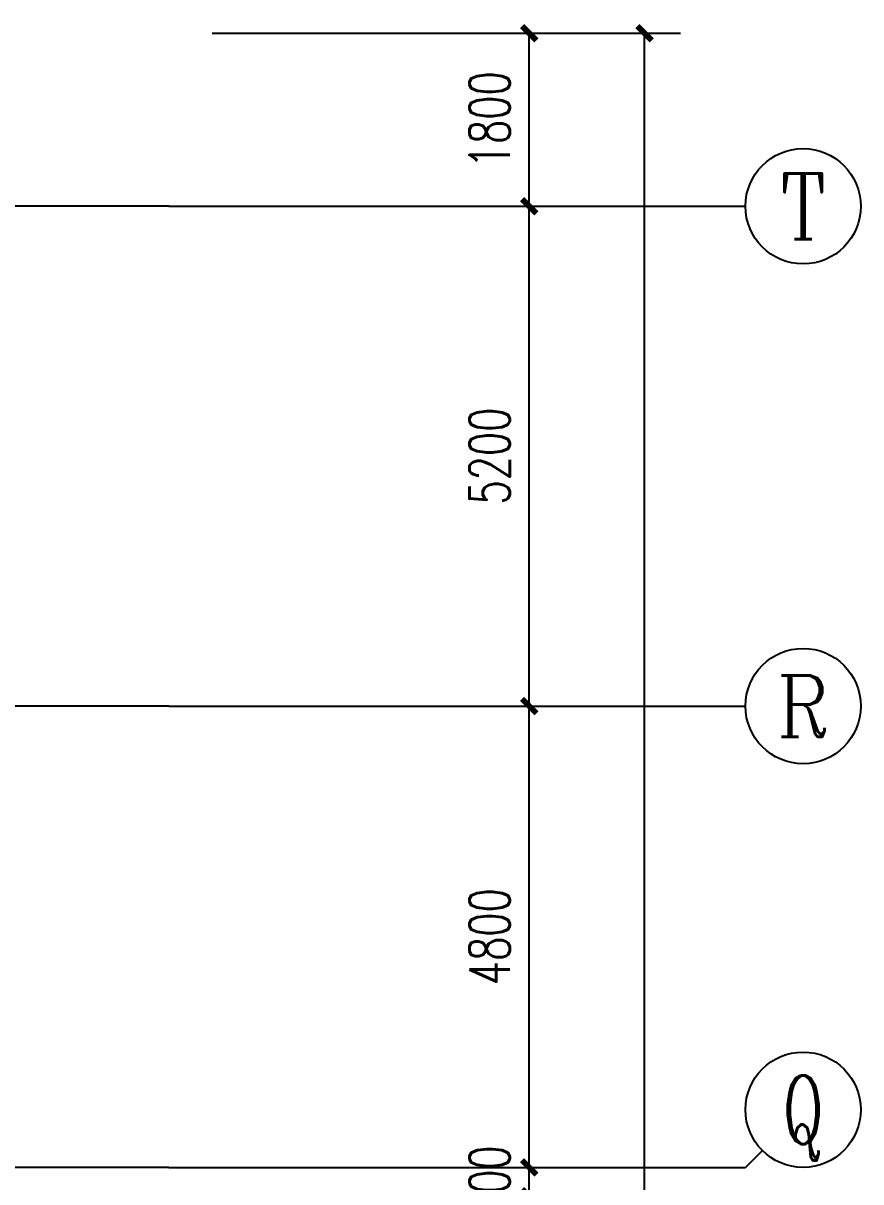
# Model space of a CAD drawing. Extents: x 0 to 2838408, y -923048 to 203859.
# Drawn here: x 2788448 to 2797163, y -481008 to -468953 of the extents above; entities that cross this region are included whole.
import ezdxf
from ezdxf.enums import TextEntityAlignment as Align

# ---------------------------------------------------------------- set-up
doc = ezdxf.new("R2010")
doc.units = 0
doc.header["$LTSCALE"] = 1000
for name, color, linetype in [('AXIS', 3, 'Continuous'), ('AXIS_TEXT', 7, 'Continuous'), ('DOTE', 8, 'Continuous'), ('XREF', 8, 'Continuous')]:
    doc.layers.add(name, color=color, linetype=linetype)
doc.styles.add('_TCH_AXIS', font='COMPLEX', dxfattribs={"bigfont": 'GBCBIG'})
doc.styles.add('A_DIM_T3', font='SIMPLEX', dxfattribs={"width": 0.7, "bigfont": 'HZ'})
doc.styles.add('COMPLEX', font='COMPLEX')
doc.dimstyles.new('_TCH_ARCH&&150', dxfattribs={"dimtxt": 420, "dimasz": 150, "dimexe": 375, "dimexo": 450, "dimgap": 202.5, "dimtad": 1, "dimdec": 0, "dimzin": 0, "dimdsep": 46, "dimtxsty": 'A_DIM_T3', "dimblk": 'ARCHTICK', "dimcen": 0.09, "dimclrt": 7, "dimazin": 2, "dimtfac": 1, "dimtdec": 0, "dimtix": 1, "dimtmove": 2, "dimatfit": 3, "dimfxl": 150, "dimtolj": 1, "dimtzin": 0, "dimarcsym": 0})

# ---------------------------------------------------------------- blocks, each defined once
blk = doc.blocks.new('_ArchTick')
at = {"color": 0, "linetype": 'ByBlock', "const_width": 0.4}
blk.add_lwpolyline([(-0.5, -0.5), (0.5, 0.5)], dxfattribs=at)
blk = doc.blocks.new('*D332')
at = {"layer": 'AXIS', "color": 0, "lineweight": -2, "transparency": 16777216}
for p, q in [((2454367, -469058), (2459242, -469058)), ((2458867, -548658), (2458867, -469058)), ((2454367, -548658), (2459242, -548658))]:
    blk.add_line(p, q, dxfattribs=at)
at = {"layer": 'Defpoints', "color": 0, "transparency": 16777216}
for p in [(2453917, -469058), (2458867, -469058), (2453917, -548658)]:
    blk.add_point(p, dxfattribs=at)
at = {"layer": 'AXIS', "color": 0, "lineweight": -2, "transparency": 16777216, "xscale": 150, "yscale": 150, "zscale": 150}
for p, rotation in [((2458867, -469058), 90), ((2458867, -548658), 270)]:
    blk.add_blockref('_ArchTick', p, dxfattribs=dict(at, rotation=rotation))
at = {"layer": 'AXIS', "color": 7, "transparency": 16777216, "insert": (2458454, -508858), "char_height": 420, "attachment_point": 5, "rotation": 90, "style": 'A_DIM_T3'}
blk.add_mtext('\\A1;79600', dxfattribs=at)
blk = doc.blocks.new('*D344')
at = {"layer": 'AXIS', "color": 0, "lineweight": -2, "transparency": 16777216}
for p, q in [((2457667, -480858), (2457667, -480708)), ((2454367, -480858), (2458042, -480858)), ((2457667, -481158), (2457667, -480858)), ((2454367, -481158), (2458042, -481158)), ((2457667, -481158), (2457667, -481308))]:
    blk.add_line(p, q, dxfattribs=at)
at = {"layer": 'Defpoints', "color": 0, "transparency": 16777216}
for p in [(2453917, -480858), (2457667, -480858), (2453917, -481158)]:
    blk.add_point(p, dxfattribs=at)
at = {"layer": 'AXIS', "color": 0, "lineweight": -2, "transparency": 16777216, "xscale": 150, "yscale": 150, "zscale": 150}
for p, rotation in [((2457667, -480858), 270), ((2457667, -481158), 90)]:
    blk.add_blockref('_ArchTick', p, dxfattribs=dict(at, rotation=rotation))
at = {"layer": 'AXIS', "color": 7, "transparency": 16777216, "insert": (2457254, -481008), "char_height": 420, "attachment_point": 5, "rotation": 90, "style": 'A_DIM_T3'}
blk.add_mtext('\\A1;300', dxfattribs=at)
blk = doc.blocks.new('*D345')
at = {"layer": 'AXIS', "color": 0, "lineweight": -2, "transparency": 16777216}
for p, q in [((2454367, -476058), (2458042, -476058)), ((2457667, -480858), (2457667, -476058)), ((2454367, -480858), (2458042, -480858))]:
    blk.add_line(p, q, dxfattribs=at)
at = {"layer": 'Defpoints', "color": 0, "transparency": 16777216}
for p in [(2453917, -476058), (2457667, -476058), (2453917, -480858)]:
    blk.add_point(p, dxfattribs=at)
at = {"layer": 'AXIS', "color": 0, "lineweight": -2, "transparency": 16777216, "xscale": 150, "yscale": 150, "zscale": 150}
for p, rotation in [((2457667, -476058), 90), ((2457667, -480858), 270)]:
    blk.add_blockref('_ArchTick', p, dxfattribs=dict(at, rotation=rotation))
at = {"layer": 'AXIS', "color": 7, "transparency": 16777216, "insert": (2457254, -478458), "char_height": 420, "attachment_point": 5, "rotation": 90, "style": 'A_DIM_T3'}
blk.add_mtext('\\A1;4800', dxfattribs=at)
blk = doc.blocks.new('*D346')
at = {"layer": 'AXIS', "color": 0, "lineweight": -2, "transparency": 16777216}
for p, q in [((2454367, -470858), (2458042, -470858)), ((2457667, -476058), (2457667, -470858)), ((2454367, -476058), (2458042, -476058))]:
    blk.add_line(p, q, dxfattribs=at)
at = {"layer": 'Defpoints', "color": 0, "transparency": 16777216}
for p in [(2453917, -470858), (2457667, -470858), (2453917, -476058)]:
    blk.add_point(p, dxfattribs=at)
at = {"layer": 'AXIS', "color": 0, "lineweight": -2, "transparency": 16777216, "xscale": 150, "yscale": 150, "zscale": 150}
for p, rotation in [((2457667, -470858), 90), ((2457667, -476058), 270)]:
    blk.add_blockref('_ArchTick', p, dxfattribs=dict(at, rotation=rotation))
at = {"layer": 'AXIS', "color": 7, "transparency": 16777216, "insert": (2457254, -473458), "char_height": 420, "attachment_point": 5, "rotation": 90, "style": 'A_DIM_T3'}
blk.add_mtext('\\A1;5200', dxfattribs=at)
blk = doc.blocks.new('*D347')
at = {"layer": 'AXIS', "color": 0, "lineweight": -2, "transparency": 16777216}
for p, q in [((2454367, -469058), (2458042, -469058)), ((2457667, -470858), (2457667, -469058)), ((2454367, -470858), (2458042, -470858))]:
    blk.add_line(p, q, dxfattribs=at)
at = {"layer": 'Defpoints', "color": 0, "transparency": 16777216}
for p in [(2453917, -469058), (2457667, -469058), (2453917, -470858)]:
    blk.add_point(p, dxfattribs=at)
at = {"layer": 'AXIS', "color": 0, "lineweight": -2, "transparency": 16777216, "xscale": 150, "yscale": 150, "zscale": 150}
for p, rotation in [((2457667, -469058), 90), ((2457667, -470858), 270)]:
    blk.add_blockref('_ArchTick', p, dxfattribs=dict(at, rotation=rotation))
at = {"layer": 'AXIS', "color": 7, "transparency": 16777216, "insert": (2457254, -469958), "char_height": 420, "attachment_point": 5, "rotation": 90, "style": 'A_DIM_T3'}
blk.add_mtext('\\A1;1800', dxfattribs=at)
blk = doc.blocks.new('*D396')
at = {"layer": 'AXIS', "color": 0, "lineweight": -2, "transparency": 16777216}
for p, q in [((2454367, -469058), (2459242, -469058)), ((2458867, -548658), (2458867, -469058)), ((2454367, -548658), (2459242, -548658))]:
    blk.add_line(p, q, dxfattribs=at)
at = {"layer": 'Defpoints', "color": 0, "transparency": 16777216}
for p in [(2453917, -469058), (2458867, -469058), (2453917, -548658)]:
    blk.add_point(p, dxfattribs=at)
at = {"layer": 'AXIS', "color": 0, "lineweight": -2, "transparency": 16777216, "xscale": 150, "yscale": 150, "zscale": 150}
for p, rotation in [((2458867, -469058), 90), ((2458867, -548658), 270)]:
    blk.add_blockref('_ArchTick', p, dxfattribs=dict(at, rotation=rotation))
at = {"layer": 'AXIS', "color": 7, "transparency": 16777216, "insert": (2458454, -508858), "char_height": 420, "attachment_point": 5, "rotation": 90, "style": 'A_DIM_T3'}
blk.add_mtext('\\A1;79600', dxfattribs=at)
blk = doc.blocks.new('*D408')
at = {"layer": 'AXIS', "color": 0, "lineweight": -2, "transparency": 16777216}
for p, q in [((2457667, -480858), (2457667, -480708)), ((2454367, -480858), (2458042, -480858)), ((2457667, -481158), (2457667, -480858)), ((2454367, -481158), (2458042, -481158)), ((2457667, -481158), (2457667, -481308))]:
    blk.add_line(p, q, dxfattribs=at)
at = {"layer": 'Defpoints', "color": 0, "transparency": 16777216}
for p in [(2453917, -480858), (2457667, -480858), (2453917, -481158)]:
    blk.add_point(p, dxfattribs=at)
at = {"layer": 'AXIS', "color": 0, "lineweight": -2, "transparency": 16777216, "xscale": 150, "yscale": 150, "zscale": 150}
for p, rotation in [((2457667, -480858), 270), ((2457667, -481158), 90)]:
    blk.add_blockref('_ArchTick', p, dxfattribs=dict(at, rotation=rotation))
at = {"layer": 'AXIS', "color": 7, "transparency": 16777216, "insert": (2457254, -481008), "char_height": 420, "attachment_point": 5, "rotation": 90, "style": 'A_DIM_T3'}
blk.add_mtext('\\A1;300', dxfattribs=at)
blk = doc.blocks.new('*D409')
at = {"layer": 'AXIS', "color": 0, "lineweight": -2, "transparency": 16777216}
for p, q in [((2454367, -476058), (2458042, -476058)), ((2457667, -480858), (2457667, -476058)), ((2454367, -480858), (2458042, -480858))]:
    blk.add_line(p, q, dxfattribs=at)
at = {"layer": 'Defpoints', "color": 0, "transparency": 16777216}
for p in [(2453917, -476058), (2457667, -476058), (2453917, -480858)]:
    blk.add_point(p, dxfattribs=at)
at = {"layer": 'AXIS', "color": 0, "lineweight": -2, "transparency": 16777216, "xscale": 150, "yscale": 150, "zscale": 150}
for p, rotation in [((2457667, -476058), 90), ((2457667, -480858), 270)]:
    blk.add_blockref('_ArchTick', p, dxfattribs=dict(at, rotation=rotation))
at = {"layer": 'AXIS', "color": 7, "transparency": 16777216, "insert": (2457254, -478458), "char_height": 420, "attachment_point": 5, "rotation": 90, "style": 'A_DIM_T3'}
blk.add_mtext('\\A1;4800', dxfattribs=at)
blk = doc.blocks.new('*D410')
at = {"layer": 'AXIS', "color": 0, "lineweight": -2, "transparency": 16777216}
for p, q in [((2454367, -470858), (2458042, -470858)), ((2457667, -476058), (2457667, -470858)), ((2454367, -476058), (2458042, -476058))]:
    blk.add_line(p, q, dxfattribs=at)
at = {"layer": 'Defpoints', "color": 0, "transparency": 16777216}
for p in [(2453917, -470858), (2457667, -470858), (2453917, -476058)]:
    blk.add_point(p, dxfattribs=at)
at = {"layer": 'AXIS', "color": 0, "lineweight": -2, "transparency": 16777216, "xscale": 150, "yscale": 150, "zscale": 150}
for p, rotation in [((2457667, -470858), 90), ((2457667, -476058), 270)]:
    blk.add_blockref('_ArchTick', p, dxfattribs=dict(at, rotation=rotation))
at = {"layer": 'AXIS', "color": 7, "transparency": 16777216, "insert": (2457254, -473458), "char_height": 420, "attachment_point": 5, "rotation": 90, "style": 'A_DIM_T3'}
blk.add_mtext('\\A1;5200', dxfattribs=at)
blk = doc.blocks.new('*D411')
at = {"layer": 'AXIS', "color": 0, "lineweight": -2, "transparency": 16777216}
for p, q in [((2454367, -469058), (2458042, -469058)), ((2457667, -470858), (2457667, -469058)), ((2454367, -470858), (2458042, -470858))]:
    blk.add_line(p, q, dxfattribs=at)
at = {"layer": 'Defpoints', "color": 0, "transparency": 16777216}
for p in [(2453917, -469058), (2457667, -469058), (2453917, -470858)]:
    blk.add_point(p, dxfattribs=at)
at = {"layer": 'AXIS', "color": 0, "lineweight": -2, "transparency": 16777216, "xscale": 150, "yscale": 150, "zscale": 150}
for p, rotation in [((2457667, -469058), 90), ((2457667, -470858), 270)]:
    blk.add_blockref('_ArchTick', p, dxfattribs=dict(at, rotation=rotation))
at = {"layer": 'AXIS', "color": 7, "transparency": 16777216, "insert": (2457254, -469958), "char_height": 420, "attachment_point": 5, "rotation": 90, "style": 'A_DIM_T3'}
blk.add_mtext('\\A1;1800', dxfattribs=at)
blk = doc.blocks.new('*D460')
at = {"layer": 'AXIS', "color": 0, "lineweight": -2, "transparency": 16777216}
for p, q in [((2454367, -469058), (2459242, -469058)), ((2458867, -548658), (2458867, -469058)), ((2454367, -548658), (2459242, -548658))]:
    blk.add_line(p, q, dxfattribs=at)
at = {"layer": 'Defpoints', "color": 0, "transparency": 16777216}
for p in [(2453917, -469058), (2458867, -469058), (2453917, -548658)]:
    blk.add_point(p, dxfattribs=at)
at = {"layer": 'AXIS', "color": 0, "lineweight": -2, "transparency": 16777216, "xscale": 150, "yscale": 150, "zscale": 150}
for p, rotation in [((2458867, -469058), 90), ((2458867, -548658), 270)]:
    blk.add_blockref('_ArchTick', p, dxfattribs=dict(at, rotation=rotation))
at = {"layer": 'AXIS', "color": 7, "transparency": 16777216, "insert": (2458454, -508858), "char_height": 420, "attachment_point": 5, "rotation": 90, "style": 'A_DIM_T3'}
blk.add_mtext('\\A1;79600', dxfattribs=at)
blk = doc.blocks.new('*D472')
at = {"layer": 'AXIS', "color": 0, "lineweight": -2, "transparency": 16777216}
for p, q in [((2457667, -480858), (2457667, -480708)), ((2454367, -480858), (2458042, -480858)), ((2457667, -481158), (2457667, -480858)), ((2454367, -481158), (2458042, -481158)), ((2457667, -481158), (2457667, -481308))]:
    blk.add_line(p, q, dxfattribs=at)
at = {"layer": 'Defpoints', "color": 0, "transparency": 16777216}
for p in [(2453917, -480858), (2457667, -480858), (2453917, -481158)]:
    blk.add_point(p, dxfattribs=at)
at = {"layer": 'AXIS', "color": 0, "lineweight": -2, "transparency": 16777216, "xscale": 150, "yscale": 150, "zscale": 150}
for p, rotation in [((2457667, -480858), 270), ((2457667, -481158), 90)]:
    blk.add_blockref('_ArchTick', p, dxfattribs=dict(at, rotation=rotation))
at = {"layer": 'AXIS', "color": 7, "transparency": 16777216, "insert": (2457254, -481008), "char_height": 420, "attachment_point": 5, "rotation": 90, "style": 'A_DIM_T3'}
blk.add_mtext('\\A1;300', dxfattribs=at)
blk = doc.blocks.new('*D473')
at = {"layer": 'AXIS', "color": 0, "lineweight": -2, "transparency": 16777216}
for p, q in [((2454367, -476058), (2458042, -476058)), ((2457667, -480858), (2457667, -476058)), ((2454367, -480858), (2458042, -480858))]:
    blk.add_line(p, q, dxfattribs=at)
at = {"layer": 'Defpoints', "color": 0, "transparency": 16777216}
for p in [(2453917, -476058), (2457667, -476058), (2453917, -480858)]:
    blk.add_point(p, dxfattribs=at)
at = {"layer": 'AXIS', "color": 0, "lineweight": -2, "transparency": 16777216, "xscale": 150, "yscale": 150, "zscale": 150}
for p, rotation in [((2457667, -476058), 90), ((2457667, -480858), 270)]:
    blk.add_blockref('_ArchTick', p, dxfattribs=dict(at, rotation=rotation))
at = {"layer": 'AXIS', "color": 7, "transparency": 16777216, "insert": (2457254, -478458), "char_height": 420, "attachment_point": 5, "rotation": 90, "style": 'A_DIM_T3'}
blk.add_mtext('\\A1;4800', dxfattribs=at)
blk = doc.blocks.new('*D474')
at = {"layer": 'AXIS', "color": 0, "lineweight": -2, "transparency": 16777216}
for p, q in [((2454367, -470858), (2458042, -470858)), ((2457667, -476058), (2457667, -470858)), ((2454367, -476058), (2458042, -476058))]:
    blk.add_line(p, q, dxfattribs=at)
at = {"layer": 'Defpoints', "color": 0, "transparency": 16777216}
for p in [(2453917, -470858), (2457667, -470858), (2453917, -476058)]:
    blk.add_point(p, dxfattribs=at)
at = {"layer": 'AXIS', "color": 0, "lineweight": -2, "transparency": 16777216, "xscale": 150, "yscale": 150, "zscale": 150}
for p, rotation in [((2457667, -470858), 90), ((2457667, -476058), 270)]:
    blk.add_blockref('_ArchTick', p, dxfattribs=dict(at, rotation=rotation))
at = {"layer": 'AXIS', "color": 7, "transparency": 16777216, "insert": (2457254, -473458), "char_height": 420, "attachment_point": 5, "rotation": 90, "style": 'A_DIM_T3'}
blk.add_mtext('\\A1;5200', dxfattribs=at)
blk = doc.blocks.new('*D475')
at = {"layer": 'AXIS', "color": 0, "lineweight": -2, "transparency": 16777216}
for p, q in [((2454367, -469058), (2458042, -469058)), ((2457667, -470858), (2457667, -469058)), ((2454367, -470858), (2458042, -470858))]:
    blk.add_line(p, q, dxfattribs=at)
at = {"layer": 'Defpoints', "color": 0, "transparency": 16777216}
for p in [(2453917, -469058), (2457667, -469058), (2453917, -470858)]:
    blk.add_point(p, dxfattribs=at)
at = {"layer": 'AXIS', "color": 0, "lineweight": -2, "transparency": 16777216, "xscale": 150, "yscale": 150, "zscale": 150}
for p, rotation in [((2457667, -469058), 90), ((2457667, -470858), 270)]:
    blk.add_blockref('_ArchTick', p, dxfattribs=dict(at, rotation=rotation))
at = {"layer": 'AXIS', "color": 7, "transparency": 16777216, "insert": (2457254, -469958), "char_height": 420, "attachment_point": 5, "rotation": 90, "style": 'A_DIM_T3'}
blk.add_mtext('\\A1;1800', dxfattribs=at)
blk = doc.blocks.new('_AXISO')
at = {"color": 0}
blk.add_circle((0, 0), 0.5, dxfattribs=at)
at = {"layer": 'AXIS_TEXT', "color": 0, "style": 'COMPLEX', "width": 1.041667}
blk.add_attdef('A', text='', height=0.56, dxfattribs=at).set_placement((-0.25, -0.28), (0.25, -0.28), align=Align.FIT)
blk = doc.blocks.new('*D524')
at = {"layer": 'AXIS', "color": 0, "lineweight": -2, "transparency": 16777216}
for p, q in [((2454367, -469058), (2459242, -469058)), ((2458867, -548658), (2458867, -469058)), ((2454367, -548658), (2459242, -548658))]:
    blk.add_line(p, q, dxfattribs=at)
at = {"layer": 'Defpoints', "color": 0, "transparency": 16777216}
for p in [(2453917, -469058), (2458867, -469058), (2453917, -548658)]:
    blk.add_point(p, dxfattribs=at)
at = {"layer": 'AXIS', "color": 0, "lineweight": -2, "transparency": 16777216, "xscale": 150, "yscale": 150, "zscale": 150}
for p, rotation in [((2458867, -469058), 90), ((2458867, -548658), 270)]:
    blk.add_blockref('_ArchTick', p, dxfattribs=dict(at, rotation=rotation))
at = {"layer": 'AXIS', "color": 7, "transparency": 16777216, "insert": (2458454, -508858), "char_height": 420, "attachment_point": 5, "rotation": 90, "style": 'A_DIM_T3'}
blk.add_mtext('\\A1;79600', dxfattribs=at)
blk = doc.blocks.new('*D536')
at = {"layer": 'AXIS', "color": 0, "lineweight": -2, "transparency": 16777216}
for p, q in [((2457667, -480858), (2457667, -480708)), ((2454367, -480858), (2458042, -480858)), ((2457667, -481158), (2457667, -480858)), ((2454367, -481158), (2458042, -481158)), ((2457667, -481158), (2457667, -481308))]:
    blk.add_line(p, q, dxfattribs=at)
at = {"layer": 'Defpoints', "color": 0, "transparency": 16777216}
for p in [(2453917, -480858), (2457667, -480858), (2453917, -481158)]:
    blk.add_point(p, dxfattribs=at)
at = {"layer": 'AXIS', "color": 0, "lineweight": -2, "transparency": 16777216, "xscale": 150, "yscale": 150, "zscale": 150}
for p, rotation in [((2457667, -480858), 270), ((2457667, -481158), 90)]:
    blk.add_blockref('_ArchTick', p, dxfattribs=dict(at, rotation=rotation))
at = {"layer": 'AXIS', "color": 7, "transparency": 16777216, "insert": (2457254, -481008), "char_height": 420, "attachment_point": 5, "rotation": 90, "style": 'A_DIM_T3'}
blk.add_mtext('\\A1;300', dxfattribs=at)
blk = doc.blocks.new('*D537')
at = {"layer": 'AXIS', "color": 0, "lineweight": -2, "transparency": 16777216}
for p, q in [((2454367, -476058), (2458042, -476058)), ((2457667, -480858), (2457667, -476058)), ((2454367, -480858), (2458042, -480858))]:
    blk.add_line(p, q, dxfattribs=at)
at = {"layer": 'Defpoints', "color": 0, "transparency": 16777216}
for p in [(2453917, -476058), (2457667, -476058), (2453917, -480858)]:
    blk.add_point(p, dxfattribs=at)
at = {"layer": 'AXIS', "color": 0, "lineweight": -2, "transparency": 16777216, "xscale": 150, "yscale": 150, "zscale": 150}
for p, rotation in [((2457667, -476058), 90), ((2457667, -480858), 270)]:
    blk.add_blockref('_ArchTick', p, dxfattribs=dict(at, rotation=rotation))
at = {"layer": 'AXIS', "color": 7, "transparency": 16777216, "insert": (2457254, -478458), "char_height": 420, "attachment_point": 5, "rotation": 90, "style": 'A_DIM_T3'}
blk.add_mtext('\\A1;4800', dxfattribs=at)
blk = doc.blocks.new('*D538')
at = {"layer": 'AXIS', "color": 0, "lineweight": -2, "transparency": 16777216}
for p, q in [((2454367, -470858), (2458042, -470858)), ((2457667, -476058), (2457667, -470858)), ((2454367, -476058), (2458042, -476058))]:
    blk.add_line(p, q, dxfattribs=at)
at = {"layer": 'Defpoints', "color": 0, "transparency": 16777216}
for p in [(2453917, -470858), (2457667, -470858), (2453917, -476058)]:
    blk.add_point(p, dxfattribs=at)
at = {"layer": 'AXIS', "color": 0, "lineweight": -2, "transparency": 16777216, "xscale": 150, "yscale": 150, "zscale": 150}
for p, rotation in [((2457667, -470858), 90), ((2457667, -476058), 270)]:
    blk.add_blockref('_ArchTick', p, dxfattribs=dict(at, rotation=rotation))
at = {"layer": 'AXIS', "color": 7, "transparency": 16777216, "insert": (2457254, -473458), "char_height": 420, "attachment_point": 5, "rotation": 90, "style": 'A_DIM_T3'}
blk.add_mtext('\\A1;5200', dxfattribs=at)
blk = doc.blocks.new('*D539')
at = {"layer": 'AXIS', "color": 0, "lineweight": -2, "transparency": 16777216}
for p, q in [((2454367, -469058), (2458042, -469058)), ((2457667, -470858), (2457667, -469058)), ((2454367, -470858), (2458042, -470858))]:
    blk.add_line(p, q, dxfattribs=at)
at = {"layer": 'Defpoints', "color": 0, "transparency": 16777216}
for p in [(2453917, -469058), (2457667, -469058), (2453917, -470858)]:
    blk.add_point(p, dxfattribs=at)
at = {"layer": 'AXIS', "color": 0, "lineweight": -2, "transparency": 16777216, "xscale": 150, "yscale": 150, "zscale": 150}
for p, rotation in [((2457667, -469058), 90), ((2457667, -470858), 270)]:
    blk.add_blockref('_ArchTick', p, dxfattribs=dict(at, rotation=rotation))
at = {"layer": 'AXIS', "color": 7, "transparency": 16777216, "insert": (2457254, -469958), "char_height": 420, "attachment_point": 5, "rotation": 90, "style": 'A_DIM_T3'}
blk.add_mtext('\\A1;1800', dxfattribs=at)
blk = doc.blocks.new('3F1')
at = {"layer": 'AXIS'}
for p, q in [((2453916.7, -470858.3), (2459916.7, -470858.3)), ((2453916.7, -476058.3), (2459916.7, -476058.3)), ((2460092.5, -480682.5), (2459916.7, -480858.3)), ((2453916.7, -480858.3), (2459916.7, -480858.3))]:
    blk.add_line(p, q, dxfattribs=at)
at = {"layer": 'DOTE'}
for p, q in [((2453916.7, -470858.3), (2343216.7, -470858.3)), ((2453916.7, -470858.3), (2343216.7, -470858.3)), ((2453916.7, -476058.3), (2343216.7, -476058.3)), ((2453916.7, -480858.3), (2343216.7, -480858.3))]:
    blk.add_line(p, q, dxfattribs=at)
at = {"layer": 'AXIS'}
ref = blk.add_blockref('_AXISO', (2460516.7, -470858.3), dxfattribs=dict(at, xscale=1200, yscale=1200, zscale=1200))
ref.add_attrib('A', 'T', dxfattribs={"layer": 'AXIS_TEXT', "height": 683.5, "style": '_TCH_AXIS'}).set_placement((2460272.6, -471200), (2460760.9, -471200), align=Align.FIT)
ref = blk.add_blockref('_AXISO', (2460516.7, -476058.3), dxfattribs=dict(at, xscale=1200, yscale=1200, zscale=1200))
ref.add_attrib('A', 'R', dxfattribs={"layer": 'AXIS_TEXT', "height": 637.8, "style": '_TCH_AXIS'}).set_placement((2460243.4, -476377.1), (2460790.1, -476377.1), align=Align.FIT)
ref = blk.add_blockref('_AXISO', (2460516.7, -480258.3), dxfattribs=dict(at, xscale=1200, yscale=1200, zscale=1200))
ref.add_attrib('A', 'Q', dxfattribs={"layer": 'AXIS_TEXT', "height": 715.4, "style": '_TCH_AXIS', "width": 0.807692}).set_placement((2460296.6, -480616), (2460736.9, -480616), align=Align.FIT)
for p1, p2, distance, picture, middle in [((2453916.7, -548658.3), (2453916.7, -469058.3), -4950, '*D332', (2458454.2, -508858.3)), ((2453916.7, -470858.3), (2453916.7, -469058.3), -3750, '*D347', (2457254.2, -469958.3)), ((2453916.7, -548658.3), (2453916.7, -469058.3), -4950, '*D396', (2458454.2, -508858.3)), ((2453916.7, -470858.3), (2453916.7, -469058.3), -3750, '*D411', (2457254.2, -469958.3)), ((2453916.7, -548658.3), (2453916.7, -469058.3), -4950, '*D460', (2458454.2, -508858.3)), ((2453916.7, -470858.3), (2453916.7, -469058.3), -3750, '*D475', (2457254.2, -469958.3)), ((2453916.7, -548658.3), (2453916.7, -469058.3), -4950, '*D524', (2458454.2, -508858.3)), ((2453916.7, -470858.3), (2453916.7, -469058.3), -3750, '*D539', (2457254.2, -469958.3)), ((2453916.7, -476058.3), (2453916.7, -470858.3), -3750, '*D346', (2457254.2, -473458.3)), ((2453916.7, -476058.3), (2453916.7, -470858.3), -3750, '*D410', (2457254.2, -473458.3)), ((2453916.7, -476058.3), (2453916.7, -470858.3), -3750, '*D474', (2457254.2, -473458.3)), ((2453916.7, -476058.3), (2453916.7, -470858.3), -3750, '*D538', (2457254.2, -473458.3)), ((2453916.7, -480858.3), (2453916.7, -476058.3), -3750, '*D345', (2457254.2, -478458.3)), ((2453916.7, -480858.3), (2453916.7, -476058.3), -3750, '*D409', (2457254.2, -478458.3)), ((2453916.7, -480858.3), (2453916.7, -476058.3), -3750, '*D473', (2457254.2, -478458.3)), ((2453916.7, -480858.3), (2453916.7, -476058.3), -3750, '*D537', (2457254.2, -478458.3)), ((2453916.7, -481158.3), (2453916.7, -480858.3), -3750, '*D344', (2457254.2, -481008.3)), ((2453916.7, -481158.3), (2453916.7, -480858.3), -3750, '*D408', (2457254.2, -481008.3)), ((2453916.7, -481158.3), (2453916.7, -480858.3), -3750, '*D472', (2457254.2, -481008.3)), ((2453916.7, -481158.3), (2453916.7, -480858.3), -3750, '*D536', (2457254.2, -481008.3))]:
    dim = blk.add_aligned_dim(p1=p1, p2=p2, distance=distance, dimstyle='_TCH_ARCH&&150', dxfattribs=at)
    dim.commit()
    dim.dimension.update_dxf_attribs({"geometry": picture, "text_midpoint": middle})

msp = doc.modelspace()

# ---------------------------------------------------------------- block references
at = {"layer": 'XREF'}
msp.add_blockref('3F1', (336045.8, 0), dxfattribs=at)

doc.saveas('drawing.dxf')
